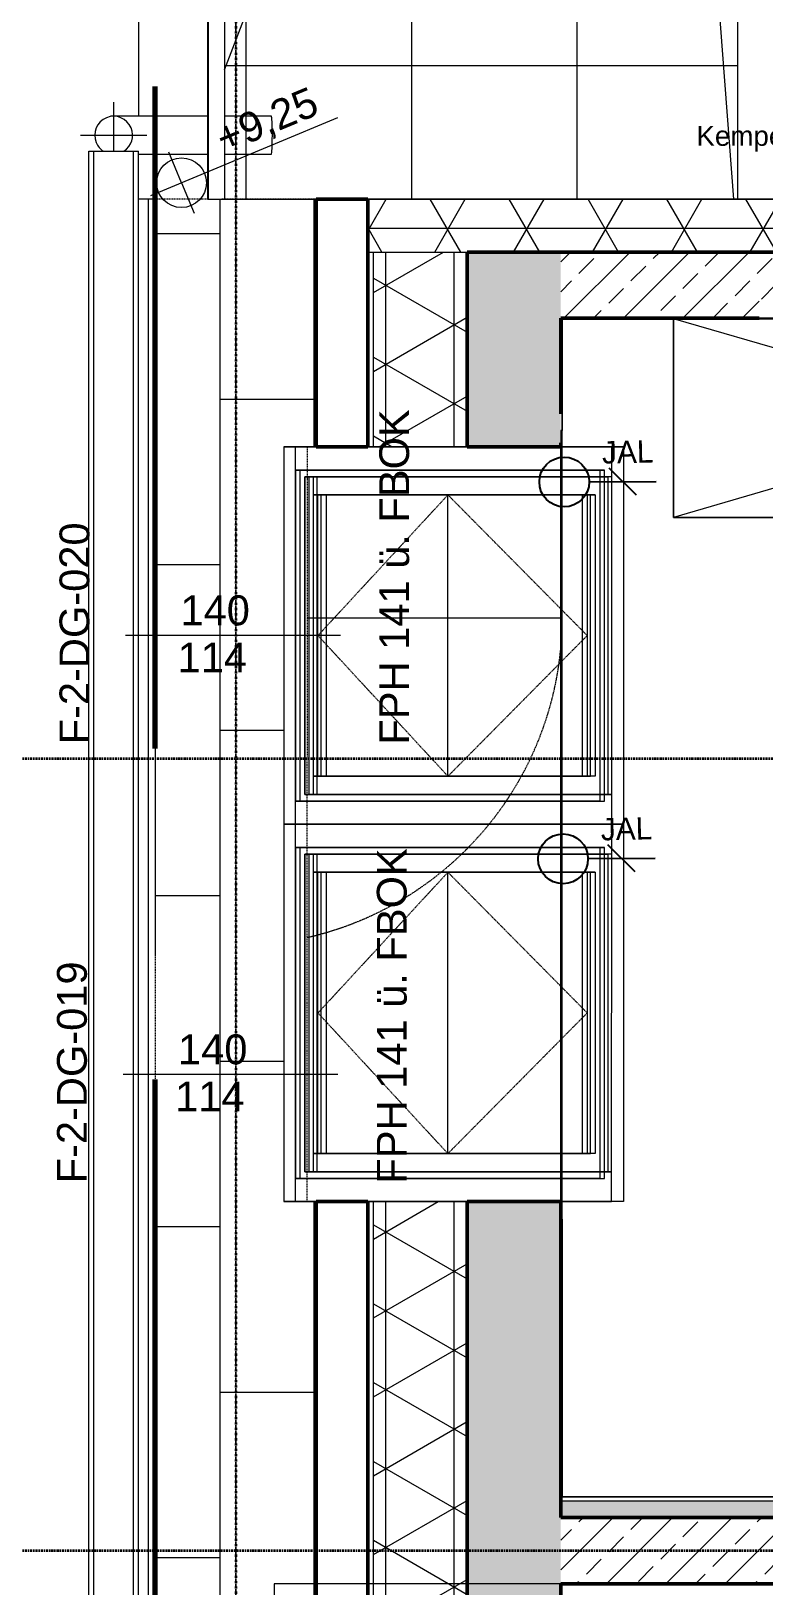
# Model space of a CAD drawing. Header units: metres. Extents: x -17679 to 22565, y -12299 to 33430.
# Drawn here: x -5000 to -2786, y 3915 to 8612 of the extents above; entities that cross this region are included whole.
import ezdxf
from ezdxf.enums import TextEntityAlignment as Align

# ---------------------------------------------------------------- set-up
doc = ezdxf.new("R2010")
doc.units = ezdxf.units.M
for name, pattern in [('Strich Punkt Mittel', [0.015875, 0.00635, -0.004763, 0, -0.004763]), ('Verdeckt', [0.003, 0.002, -0.001]), ('Verdeckt Oben', [0.00225, 0.0015, -0.00075]), ('Verdeckt Unten', [0.005, 0.003, -0.002])]:
    doc.linetypes.add(name, pattern=pattern)
doc.layers.get('0').update_dxf_attribs({"color": 252})
for name, color, linetype, lineweight in [('A-DETL-GENF_', 92, 'Continuous', 13), ('A-GLAZ-IDEN_', 152, 'Continuous', 9), ('A-ROOF', 132, 'Continuous', 35), ('A-ROOF-FNSH', 132, 'Continuous', 35), ('A-ROOF-OTLN', 132, 'Continuous', 5), ('A-ROOF-PATT', 132, 'Continuous', 35), ('A_Dach', 7, 'Continuous', 13), ('A_Decken', 8, 'Continuous', 13), ('A_Fenster', 7, 'Continuous', 13), ('A_Gelaender', 7, 'Continuous', 13), ('A_Moebel', 6, 'Continuous', 13), ('A_Raeume', 7, 'Continuous', 13), ('A_Raeume_', 7, 'Continuous', 5), ('A_Raster_', 1, 'Continuous', 9), ('A_Waende', 7, 'Continuous', 13), ('G-ANNO-DIMS_', 111, 'Continuous', 9), ('P-PIPE', 3, 'Continuous', 5), ('P-PIPE-CNTR', 3, 'Continuous', 5), ('Text', 130, 'Continuous', 9)]:
    doc.layers.add(name, color=color, linetype=linetype, lineweight=lineweight)
doc.layers.add('E_Steckdose+Schalter', color=150, linetype='Continuous', true_color=0x0b6cf4)
doc.styles.add('Arial_2', font='arial.ttf', dxfattribs={"height": 0.09})
doc.styles.add('Arial_7', font='arial.ttf', dxfattribs={"height": 0.06})
doc.styles.add('ET_LEGENDE - Wohnung$0$ROMANS', font='romans.shx', dxfattribs={"width": 0.6})
pattern_1 = [(45, (0, 0), (-0.08980256, 0.08980256), []), (45, (0.0898, 0), (-0.08980256, 0.08980256), [0.0635, -0.03175])]

# ---------------------------------------------------------------- blocks, each defined once
blk = doc.blocks.new('*U541')
blk.add_line((0, 65), (0, 240))
at = {"linetype": 'Continuous', "ltscale": 0.125}
blk.add_line((35.4, 187.9), (-35.4, 117.1), dxfattribs=at)
blk.add_circle((0, 0), 65)
at = {"style": 'ET_LEGENDE - Wohnung$0$ROMANS', "width": 0.6, "flags": 1}
for tag, p in [('RAUMBUCHNUMMER', (0, -400)), ('ANLAGE', (0, -550))]:
    blk.add_attdef(tag, text='', height=100, dxfattribs=at).set_placement(p, align=Align.MIDDLE)
for tag, p in [('TEILANLAGE_NR', (0, -700)), ('KOMPONENTE', (0, -850)), ('KOMPONENTE_NR', (0, -1000)), ('BEZEICHNUNG', (0, -1150)), ('TYP', (0, -1300)), ('HERSTELLER', (0, -1450)), ('MODEL', (0, -1600)), ('LEISTUNG_MAX', (0, -1750)), ('SPEZIFISCH_1', (0, -1900)), ('SPEZIFISCH_2', (0, -2050)), ('SPEZIFISCH_3', (0, -2200)), ('SPEZIFISCH_4', (0, -2350)), ('SPEZIFISCH_5', (0, -2500)), ('GEWERKE_CODE', (0, -2650)), ('LV_POS', (0, -2800)), ('ZAEHLER', (0, -2950)), ('PLATZHALTER_1', (0, -3100)), ('PLATZHALTER_2', (0, -3250)), ('PLATZHALTER_3', (0, -3400)), ('JOBLISTE_VDMA', (0, -3550)), ('ET_SPEZIFISCH_1', (0, -3700)), ('ET_SPEZIFISCH_2', (0, -3850)), ('ET_SPEZIFISCH_3', (0, -4000)), ('ET_SPEZIFISCH_4', (0, -4150)), ('ET_SPEZIFISCH_5', (0, -4300)), ('ET_SPEZIFISCH_6', (0, -4450)), ('ET_SPEZIFISCH_7', (0, -4600))]:
    blk.add_attdef(tag, text='', height=100, dxfattribs=at).set_placement(p, align=Align.MIDDLE_CENTER)
blk = doc.blocks.new('Fens_1tlg_OL - DF_OL_DK_1120x2400-V72-263_PP_03DG_BT2')
at = {"layer": 'A_Fenster', "linetype": 'Verdeckt', "lineweight": 5}
for p, q in [((-0.495, 0.2566), (-0.495, 0.9688)), ((-0.495, 0.2322), (-0.495, 0.2566)), ((-0.495, 0.2283), (-0.495, 0.2322)), ((-0.495, 0.2), (-0.495, 0.2283))]:
    blk.add_line(p, q, dxfattribs=at)
at = {"layer": 'A_Fenster', "linetype": 'Verdeckt Oben', "lineweight": 5}
blk.add_line((-0.525, -0.26), (0.525, -0.26), dxfattribs=at)
at = {"layer": 'A_Fenster', "linetype": 'Verdeckt', "lineweight": 5}
for start, end in [(83.0769, 88.8915), (76.1538, 83.0769), (69.2308, 76.1538), (62.3077, 69.2308), (57.34, 62.3077), (55.9866, 57.34), (55.3846, 55.9866), (48.4615, 55.3846), (45.4317, 48.4615), (43.7937, 45.4317), (41.5385, 43.7937), (34.6154, 41.5385), (27.6923, 34.6154), (20.7692, 27.6923), (16.2509, 20.7692), (14.7712, 16.2509), (14.5353, 14.7712), (12.8499, 14.5353)]:
    blk.add_arc((-0.495, -0.02), 0.99, start, end, dxfattribs=at)
blk = doc.blocks.new('Moeb_Schrank - Schrank_2m_60cm-11532969-263_PP_03DG_BT2')
at = {"layer": 'A_Moebel', "color": 8}
for p, q in [((0, 0), (2.064, -0.6)), ((0, -0.6), (2.064, 0)), ((2.064, 0), (0, 0)), ((0, 0), (0, -0.6)), ((0, -0.6), (0, 0)), ((0, 0), (2.064, 0)), ((2.064, -0.6), (2.064, 0)), ((2.064, 0), (2.064, -0.6)), ((0, -0.6), (2.064, -0.6)), ((2.064, -0.6), (0, -0.6))]:
    blk.add_line(p, q, dxfattribs=at)
blk = doc.blocks.new('Fens_Dach_1tlg1 - KF_1140X1400-V86-263_PP_03DG_BT2')
at = {"layer": 'A_Fenster'}
for p, q in [((-53.9593, 62.4232), (-53.9593, 61.2832)), ((-52.9693, 62.4231), (-53.9593, 62.4232)), ((-53.9593, 62.4232), (-53.9239, 62.4231)), ((-53.9239, 62.4231), (-52.934, 62.4231)), ((-53.9239, 62.3531), (-53.9239, 62.4231)), ((-52.9694, 61.2831), (-52.9693, 62.4231)), ((-52.934, 62.4231), (-52.9693, 62.4231)), ((-52.934, 62.4231), (-52.934, 61.2831)), ((-53.9239, 61.3531), (-53.9239, 62.3531)), ((-53.9239, 62.3531), (-53.0047, 62.3531)), ((-53.9239, 62.3531), (-53.9239, 61.3531)), ((-53.9098, 62.3531), (-53.9239, 62.3531)), ((-53.9098, 61.3531), (-53.9098, 62.3531)), ((-52.9905, 62.3531), (-53.9098, 62.3531)), ((-53.8957, 61.3731), (-53.8956, 62.3331)), ((-53.8956, 62.3331), (-53.8957, 61.3731)), ((-53.8956, 62.3331), (-53.0047, 62.3331)), ((-53.8956, 62.3331), (-53.8603, 62.3331)), ((-53.8956, 62.3331), (-53.0047, 62.3331)), ((-53.8709, 62.3331), (-53.8956, 62.3331)), ((-53.8709, 62.3331), (-53.8709, 62.2781)), ((-53.0047, 62.3331), (-53.8709, 62.3331)), ((-53.8603, 62.3331), (-53.8603, 61.3731)), ((-53.0047, 62.3331), (-53.8603, 62.3331)), ((-53.0047, 62.3531), (-52.9905, 62.3531)), ((-53.0047, 62.3531), (-53.0047, 61.3531)), ((-53.0047, 62.3331), (-53.0047, 61.3731)), ((-52.9905, 62.3331), (-53.0047, 62.3331)), ((-52.9905, 62.3331), (-53.0047, 62.3331)), ((-53.0047, 62.3331), (-52.9905, 62.3331)), ((-53.0047, 62.3331), (-53.0047, 61.3731)), ((-52.9905, 62.3331), (-53.0047, 62.3331)), ((-52.9906, 61.3531), (-52.9905, 62.3531)), ((-52.9799, 62.3331), (-52.9905, 62.3331)), ((-52.9693, 62.3331), (-52.9905, 62.3331)), ((-52.9905, 62.3331), (-52.9799, 62.3331)), ((-52.9799, 62.3331), (-52.9905, 62.3331)), ((-52.98, 61.3731), (-52.9799, 62.3331)), ((-52.9693, 62.3331), (-52.9799, 62.3331)), ((-52.9694, 61.3731), (-52.9693, 62.3331)), ((-53.8709, 62.2781), (-53.8709, 61.4281)), ((-53.8709, 62.2781), (-53.8564, 62.2781)), ((-53.8709, 62.2781), (-53.8709, 61.4281)), ((-53.0577, 62.2781), (-53.8709, 62.2781)), ((-53.8465, 62.2781), (-53.8564, 62.2781)), ((-53.8564, 62.2781), (-53.0432, 62.2781)), ((-53.8564, 61.4281), (-53.8564, 62.2781)), ((-53.8564, 62.2781), (-53.832, 62.2781)), ((-53.0333, 62.2781), (-53.8465, 62.2781)), ((-53.8465, 61.4281), (-53.8465, 62.2781)), ((-53.832, 62.2781), (-53.0333, 62.2781)), ((-53.832, 62.2781), (-53.832, 61.4281)), ((-53.0188, 62.2781), (-53.0577, 62.2781)), ((-53.0577, 61.4281), (-53.0577, 62.2781)), ((-53.0432, 62.2781), (-53.0333, 62.2781)), ((-53.0432, 62.2781), (-53.0432, 61.4281)), ((-53.0333, 61.4281), (-53.0333, 62.2781)), ((-53.0333, 62.2781), (-53.0188, 62.2781)), ((-53.0188, 62.2781), (-53.0188, 61.4281)), ((-53.8564, 61.4281), (-53.8709, 61.4281)), ((-53.8709, 61.4281), (-53.8709, 61.3731)), ((-53.8709, 61.4281), (-53.0577, 61.4281)), ((-53.0432, 61.4281), (-53.8564, 61.4281)), ((-53.8564, 61.4281), (-53.8465, 61.4281)), ((-53.832, 61.4281), (-53.8564, 61.4281)), ((-53.8465, 61.4281), (-53.0333, 61.4281)), ((-53.0333, 61.4281), (-53.832, 61.4281)), ((-53.0188, 61.4281), (-53.0577, 61.4281)), ((-53.0333, 61.4281), (-53.0432, 61.4281)), ((-53.0188, 61.4281), (-53.0333, 61.4281)), ((-53.9239, 61.2831), (-53.9239, 61.3531)), ((-53.0047, 61.3531), (-53.9239, 61.3531)), ((-53.9239, 61.3531), (-53.9098, 61.3531)), ((-53.9098, 61.3531), (-52.9906, 61.3531)), ((-53.0047, 61.3731), (-53.8957, 61.3731)), ((-53.8603, 61.3731), (-53.8957, 61.3731)), ((-53.0047, 61.3731), (-53.8957, 61.3731)), ((-53.8957, 61.3731), (-53.8709, 61.3731)), ((-53.8709, 61.3731), (-53.0047, 61.3731)), ((-53.8603, 61.3731), (-53.0047, 61.3731)), ((-53.0047, 61.3731), (-52.9906, 61.3731)), ((-52.9906, 61.3731), (-53.0047, 61.3731)), ((-53.0047, 61.3731), (-52.9906, 61.3731)), ((-53.0047, 61.3731), (-52.9906, 61.3731)), ((-53.0047, 61.3531), (-52.9906, 61.3531)), ((-52.9906, 61.3731), (-52.98, 61.3731)), ((-52.9694, 61.3731), (-52.9906, 61.3731)), ((-52.9906, 61.3731), (-52.98, 61.3731)), ((-52.9906, 61.3731), (-52.98, 61.3731)), ((-52.98, 61.3731), (-52.9694, 61.3731)), ((-53.9593, 61.2832), (-52.9694, 61.2831)), ((-53.9239, 61.2831), (-53.9593, 61.2832)), ((-52.934, 61.2831), (-53.9239, 61.2831)), ((-52.934, 61.2831), (-52.9694, 61.2831))]:
    blk.add_line(p, q, dxfattribs=at)
at = {"layer": 'A_Fenster', "linetype": 'Verdeckt', "lineweight": 5}
for p, q in [((-53.8829, 62.3331), (-53.0047, 62.3331)), ((-53.8829, 61.3731), (-53.8829, 62.3331)), ((-53.0047, 62.3331), (-52.9919, 62.3331)), ((-52.9919, 62.3331), (-52.992, 61.3731)), ((-53.4639, 62.2781), (-53.8564, 61.8531)), ((-53.464, 61.4281), (-53.4639, 62.2781)), ((-53.0577, 61.8678), (-53.4639, 62.2781)), ((-53.0432, 61.8531), (-53.0577, 61.8678)), ((-53.464, 61.4281), (-53.8564, 61.8531)), ((-53.0577, 61.8385), (-53.464, 61.4281)), ((-53.0432, 61.8531), (-53.0577, 61.8385)), ((-53.0047, 61.3731), (-53.8829, 61.3731)), ((-52.992, 61.3731), (-53.0047, 61.3731))]:
    blk.add_line(p, q, dxfattribs=at)
blk = doc.blocks.new('Fens_Dach_1tlg1 - KF_1140X1400-V87-263_PP_03DG_BT2')
at = {"layer": 'A_Fenster'}
for p, q in [((-53.9592, 63.5632), (-53.9593, 62.4232)), ((-52.9693, 63.5631), (-53.9592, 63.5632)), ((-53.9592, 63.5632), (-53.9239, 63.5631)), ((-53.9239, 63.5631), (-52.9339, 63.5631)), ((-53.9239, 63.4931), (-53.9239, 63.5631)), ((-52.9693, 62.4231), (-52.9693, 63.5631)), ((-52.9339, 63.5631), (-52.9693, 63.5631)), ((-52.9339, 63.5631), (-52.934, 62.4231)), ((-53.9239, 62.4931), (-53.9239, 63.4931)), ((-53.9239, 63.4931), (-53.0046, 63.4931)), ((-53.9239, 63.4931), (-53.9239, 62.4931)), ((-53.9097, 63.4931), (-53.9239, 63.4931)), ((-53.9098, 62.4931), (-53.9097, 63.4931)), ((-52.9905, 63.4931), (-53.9097, 63.4931)), ((-53.8956, 63.4731), (-53.0046, 63.4731)), ((-53.8956, 62.5131), (-53.8956, 63.4731)), ((-53.8956, 63.4731), (-53.8602, 63.4731)), ((-53.8956, 63.4731), (-53.0046, 63.4731)), ((-53.8956, 63.4731), (-53.8956, 62.5131)), ((-53.8708, 63.4731), (-53.8956, 63.4731)), ((-53.8708, 63.4731), (-53.8708, 63.4181)), ((-53.0046, 63.4731), (-53.8708, 63.4731)), ((-53.8602, 63.4731), (-53.8603, 62.5131)), ((-53.0046, 63.4731), (-53.8602, 63.4731)), ((-53.0046, 63.4931), (-53.0047, 62.4931)), ((-53.0046, 63.4731), (-53.0047, 62.5131)), ((-53.0046, 63.4731), (-53.0047, 62.5131)), ((-53.0046, 63.4931), (-52.9905, 63.4931)), ((-52.9905, 63.4731), (-53.0046, 63.4731)), ((-52.9905, 63.4731), (-53.0046, 63.4731)), ((-53.0046, 63.4731), (-52.9905, 63.4731)), ((-52.9905, 63.4731), (-53.0046, 63.4731)), ((-52.9905, 62.4931), (-52.9905, 63.4931)), ((-52.9799, 63.4731), (-52.9905, 63.4731)), ((-52.9693, 63.4731), (-52.9905, 63.4731)), ((-52.9905, 63.4731), (-52.9799, 63.4731)), ((-52.9799, 63.4731), (-52.9905, 63.4731)), ((-52.9693, 63.4731), (-52.9799, 63.4731)), ((-52.9799, 62.5131), (-52.9799, 63.4731)), ((-52.9693, 62.5131), (-52.9693, 63.4731)), ((-53.8708, 63.4181), (-53.8709, 62.5681)), ((-53.8708, 63.4181), (-53.8709, 62.5681)), ((-53.8708, 63.4181), (-53.8564, 63.4181)), ((-53.0577, 63.4181), (-53.8708, 63.4181)), ((-53.8465, 63.4181), (-53.8564, 63.4181)), ((-53.8564, 63.4181), (-53.0432, 63.4181)), ((-53.8564, 62.5681), (-53.8564, 63.4181)), ((-53.8564, 63.4181), (-53.832, 63.4181)), ((-53.0333, 63.4181), (-53.8465, 63.4181)), ((-53.8465, 62.5681), (-53.8465, 63.4181)), ((-53.832, 63.4181), (-53.0333, 63.4181)), ((-53.832, 63.4181), (-53.832, 62.5681)), ((-53.0188, 63.4181), (-53.0577, 63.4181)), ((-53.0577, 62.5681), (-53.0577, 63.4181)), ((-53.0432, 63.4181), (-53.0333, 63.4181)), ((-53.0432, 63.4181), (-53.0432, 62.5681)), ((-53.0333, 62.5681), (-53.0333, 63.4181)), ((-53.0333, 63.4181), (-53.0188, 63.4181)), ((-53.0188, 63.4181), (-53.0188, 62.5681)), ((-53.8564, 62.5681), (-53.8709, 62.5681)), ((-53.8709, 62.5681), (-53.8709, 62.5131)), ((-53.8709, 62.5681), (-53.0577, 62.5681)), ((-53.0432, 62.5681), (-53.8564, 62.5681)), ((-53.8564, 62.5681), (-53.8465, 62.5681)), ((-53.832, 62.5681), (-53.8564, 62.5681)), ((-53.8465, 62.5681), (-53.0333, 62.5681)), ((-53.0333, 62.5681), (-53.832, 62.5681)), ((-53.0188, 62.5681), (-53.0577, 62.5681)), ((-53.0333, 62.5681), (-53.0432, 62.5681)), ((-53.0188, 62.5681), (-53.0333, 62.5681)), ((-53.9239, 62.4231), (-53.9239, 62.4931)), ((-53.0047, 62.4931), (-53.9239, 62.4931)), ((-53.9239, 62.4931), (-53.9098, 62.4931)), ((-53.9098, 62.4931), (-52.9905, 62.4931)), ((-53.0047, 62.5131), (-53.8956, 62.5131)), ((-53.8603, 62.5131), (-53.8956, 62.5131)), ((-53.0047, 62.5131), (-53.8956, 62.5131)), ((-53.8956, 62.5131), (-53.8709, 62.5131)), ((-53.8709, 62.5131), (-53.0047, 62.5131)), ((-53.8603, 62.5131), (-53.0047, 62.5131)), ((-53.0047, 62.5131), (-52.9905, 62.5131)), ((-52.9905, 62.5131), (-53.0047, 62.5131)), ((-53.0047, 62.5131), (-52.9905, 62.5131)), ((-53.0047, 62.5131), (-52.9905, 62.5131)), ((-53.0047, 62.4931), (-52.9905, 62.4931)), ((-52.9905, 62.5131), (-52.9799, 62.5131)), ((-52.9693, 62.5131), (-52.9905, 62.5131)), ((-52.9905, 62.5131), (-52.9799, 62.5131)), ((-52.9905, 62.5131), (-52.9799, 62.5131)), ((-52.9799, 62.5131), (-52.9693, 62.5131)), ((-53.9593, 62.4232), (-52.9693, 62.4231)), ((-53.9239, 62.4231), (-53.9593, 62.4232)), ((-52.934, 62.4231), (-53.9239, 62.4231)), ((-52.934, 62.4231), (-52.9693, 62.4231))]:
    blk.add_line(p, q, dxfattribs=at)
at = {"layer": 'A_Fenster', "linetype": 'Verdeckt', "lineweight": 5}
for p, q in [((-53.8829, 63.4731), (-53.0046, 63.4731)), ((-53.8829, 62.5131), (-53.8829, 63.4731)), ((-53.0046, 63.4731), (-52.9919, 63.4731)), ((-52.9919, 63.4731), (-52.9919, 62.5131)), ((-53.4639, 63.4181), (-53.8564, 62.9931)), ((-53.4639, 62.5681), (-53.4639, 63.4181)), ((-53.0577, 63.0078), (-53.4639, 63.4181)), ((-53.4639, 62.5681), (-53.8564, 62.9931)), ((-53.0432, 62.9931), (-53.0577, 63.0078)), ((-53.0432, 62.9931), (-53.0577, 62.9785)), ((-53.0577, 62.9785), (-53.4639, 62.5681)), ((-53.0047, 62.5131), (-53.8829, 62.5131)), ((-52.9919, 62.5131), (-53.0047, 62.5131))]:
    blk.add_line(p, q, dxfattribs=at)
blk = doc.blocks.new('Typ des oberen Holms - Oberer Geländerholm_Innen_-10061031-263_PP_03DG_BT2')
at = {"layer": 'A_Gelaender', "lineweight": 5}
for p, q in [((-25.2573, 80.2144), (-22.4054, 87.0516)), ((-22.3592, 87.0324), (-25.2107, 80.1961)), ((-25.2202, 80.199), (-25.2573, 80.2144))]:
    blk.add_line(p, q, dxfattribs=at)
blk = doc.blocks.new('Typ des oberen Holms - Oberer Geländerholm_Innen_-V90-263_PP_03DG_BT2')
at = {"layer": 'A_Gelaender', "lineweight": 5}
for p, q in [((-22.4054, 87.0516), (-25.2573, 80.2144)), ((-22.3592, 87.0324), (-25.2107, 80.1961)), ((-25.2202, 80.199), (-25.2573, 80.2144))]:
    blk.add_line(p, q, dxfattribs=at)
blk = doc.blocks.new('Dtai_Fluchtlinie_Grenzlinie - Dtai_Grenzlinie-5920249-263_PP_03DG_BT2')
at = {"layer": 'A-DETL-GENF_', "lineweight": 70}
for p, q in [((12.45, 0), (14.45, 0)), ((15.45, 0), (17.45, 0))]:
    blk.add_line(p, q, dxfattribs=at)
blk = doc.blocks.new('BS_Fens_DFF - oben-7646409-263_PP_03DG_BT2')
at = {"layer": 'A-GLAZ-IDEN_'}
for p, q in [((0, 0.010761), (0, 0.013107)), ((0, 0.000124), (0, 0.010761))]:
    blk.add_line(p, q, dxfattribs=at)
blk = doc.blocks.new('Höhenkoten - 018-55644-263_PP_03DG_BT2')
at = {"layer": 'G-ANNO-DIMS_'}
for p, q in [((0, 0), (0, 0.002)), ((-0.002, 0), (0.010242, 0)), ((0, 0), (0, -0.002))]:
    blk.add_line(p, q, dxfattribs=at)
blk.add_circle((0, 0), 0.0015, dxfattribs=at)
blk = doc.blocks.new('6546546')
at = {"layer": 'A-DETL-GENF_', "lineweight": 5, "true_color": 0x636466}
h = blk.add_hatch(dxfattribs=at)
h.set_pattern_fill('FP_140', color=251, style=0, pattern_type=2)
h.set_pattern_definition([(89.998, (-85.848, 81.011), (-0.5, 1.75e-05), []), (179.998, (-85.848, 81.011), (-1.75e-05, -0.5), [])])
h.paths.add_polyline_path([(-39.8586, 49.5703), (-37.5789, 50.548), (-37.5788, 55.4685), (-39.8586, 55.4685), (-39.8586, 49.9275)])
h.paths.add_polyline_path([(-39.8538, 50.4573), (-39.8538, 50.4573), (-39.8538, 50.4671)])
h.paths.add_polyline_path([(-39.8538, 50.4671), (-39.8538, 50.4671), (-39.8538, 50.4747)])
h.paths.add_polyline_path([(-39.8538, 50.4747), (-39.8538, 50.4747), (-39.8538, 50.4794)])
h.paths.add_polyline_path([(-39.781, 51.8483), (-39.7537, 52.6771), (-39.7638, 52.6771), (-39.7638, 52.6842), (-39.7891, 52.7278), (-39.7783, 52.7278), (-39.7783, 52.7316), (-39.7638, 52.7278), (-39.7475, 52.7282), (-39.7345, 52.7317), (-39.7216, 52.7392), (-39.7106, 52.7506), (-39.7037, 52.7627), (-39.6998, 52.7771), (-39.6999, 52.7921), (-39.7038, 52.8065), (-39.7113, 52.8194), (-39.7218, 52.8299), (-39.7348, 52.8373), (-39.75, 52.8411), (-39.7641, 52.8411), (-39.7785, 52.8372), (-39.7785, 52.8411), (-39.781, 52.8411), (-39.781, 52.8568), (-39.8137, 52.8521), (-39.8387, 52.6771), (-39.8387, 52.8771), (-39.781, 52.8771), (-39.781, 52.9825), (-39.7568, 52.9646), (-39.7646, 53.1626), (-39.7696, 53.1738), (-39.7651, 53.1738), (-39.7874, 53.7402), (-39.4119, 53.2066), (-39.1271, 53.557), (-38.9861, 53.2908), (-38.9861, 53.1738), (-39.1094, 53.1738), (-39.1094, 52.1363), (-39.75, 51.8616)])
h.paths.add_polyline_path([(-37.2796, 59.6652), (-37.2647, 59.6652), (-37.2503, 59.6691), (-37.2374, 59.6766), (-37.2268, 59.6872), (-37.2194, 59.7001), (-37.2156, 59.7146), (-37.2156, 59.7295), (-37.2195, 59.7439), (-37.227, 59.7568), (-37.2376, 59.7673), (-37.2505, 59.7747), (-37.265, 59.7786), (-37.2799, 59.7785), (-37.2943, 59.7746), (-37.3072, 59.7671), (-37.3177, 59.7566), (-37.3251, 59.7436), (-37.329, 59.7292), (-37.3286, 59.7133), (-37.325, 59.6999), (-37.3175, 59.687), (-37.307, 59.6765), (-37.294, 59.669), (-37.2894, 59.6678)])
h.paths.add_polyline_path([(-37.3082, 60.5211), (-37.3082, 62.1411), (-37.3112, 62.1411), (-37.3112, 60.5211)])
h.paths.add_polyline_path([(-37.3132, 60.5211), (-37.3132, 62.1411), (-37.3486, 62.1411), (-37.3486, 60.5211), (-37.3147, 60.5211)])
h.paths.add_polyline_path([(-52.1584, 64.3116), (-52.1584, 64.3117), (-52.4008, 64.3117), (-52.4008, 64.3167), (-52.4283, 64.3167), (-52.4283, 64.3917), (-52.4197, 64.4217), (-52.4768, 64.4217), (-52.4683, 64.3917), (-52.4683, 64.3167), (-52.4958, 64.3167), (-52.4958, 64.3117), (-52.5885, 64.3117), (-52.5885, 71.7188), (-54.1385, 71.7188), (-54.1385, 64.3118), (-52.3575, 64.3116)])
h.paths.add_polyline_path([(-37.2484, 66.4389), (-37.2391, 66.4443), (-37.2285, 66.4549), (-37.2211, 66.4679), (-37.2173, 66.4823), (-37.2173, 66.4972), (-37.2212, 66.5116), (-37.2287, 66.5245), (-37.2393, 66.535), (-37.2484, 66.5403), (-37.2484, 66.4396)])
h.paths.add_polyline_path([(-53.4604, 66.482), (-53.0651, 67.7037), (-53.0696, 67.7203), (-53.381, 66.8513), (-53.3809, 69.3357), (-52.7786, 69.3357), (-52.7684, 69.4729), (-52.7684, 68.6209), (-52.7787, 68.5891), (-52.7787, 68.2027), (-52.7684, 68.2027), (-52.9434, 68.1777), (-52.9684, 68.0027), (-52.7684, 68.0027), (-52.7684, 66.5935), (-52.7727, 66.6095), (-52.7787, 66.6903), (-53.381, 66.6903)])
h.paths.add_polyline_path([(-37.2797, 73.3336), (-37.2647, 73.3336), (-37.2503, 73.3375), (-37.2374, 73.345), (-37.2269, 73.3556), (-37.2195, 73.3685), (-37.2157, 73.383), (-37.2157, 73.3979), (-37.2196, 73.4123), (-37.2271, 73.4252), (-37.2377, 73.4357), (-37.2506, 73.4431), (-37.265, 73.447), (-37.2799, 73.4469), (-37.2943, 73.443), (-37.3072, 73.4355), (-37.3178, 73.425), (-37.3252, 73.412), (-37.329, 73.3976), (-37.329, 73.3827), (-37.3251, 73.3683), (-37.3176, 73.3554), (-37.307, 73.3449), (-37.2941, 73.3374)])
h.paths.add_polyline_path([(-37.3078, 74.1124), (-37.3078, 75.7324), (-37.3108, 75.7324), (-37.3108, 74.1124)])
h.paths.add_polyline_path([(-37.3128, 74.1124), (-37.3128, 75.7324), (-37.3482, 75.7324), (-37.3482, 74.1124), (-37.3147, 74.1124)])
h.paths.add_polyline_path([(-50.9382, 76.0566), (-50.9381, 76.0567), (-50.938, 82.8798), (-53.9881, 82.8798), (-53.9879, 76.0567), (-50.9581, 76.0566)])
h.paths.add_polyline_path([(-53.8681, 76.0567), (-53.8681, 76.0567), (-53.8681, 76.1229)])
h.paths.add_polyline_path([(-53.9968, 76.1926), (-53.996, 76.1945), (-53.9947, 76.2093), (-53.994, 76.2349), (-53.9943, 76.2783), (-53.9953, 76.2992), (-53.9968, 76.3069), (-54.1181, 76.3064), (-54.1181, 76.1926), (-54.0077, 76.1926)])
h.paths.add_polyline_path([(-40.5681, 76.6564), (-37.5781, 76.6564), (-37.5779, 83.0094), (-40.5679, 83.0095), (-40.5681, 76.6565)])
h.paths.add_polyline_path([(-51.0823, 77.1967), (-51.9251, 77.1967), (-51.9043, 77.2082), (-51.6211, 78.6527), (-51.5329, 78.4952), (-51.0493, 78.4952), (-51.0634, 77.9422), (-51.0048, 77.846), (-51.0382, 77.846), (-51.0375, 77.7691), (-50.9581, 77.7691), (-51.0374, 77.7578), (-51.0367, 77.6836), (-51.0699, 77.6836), (-51.0703, 77.6691), (-51.0481, 77.6691), (-51.0481, 77.5213), (-51.0582, 77.5213), (-51.0315, 77.1967), (-51.0703, 77.1967)])
h.paths.add_polyline_path([(-40.5631, 77.5891), (-40.5631, 77.5891), (-40.5631, 77.5989)])
h.paths.add_polyline_path([(-40.5631, 77.5989), (-40.5631, 77.5989), (-40.5631, 77.6065)])
h.paths.add_polyline_path([(-40.5631, 77.6065), (-40.5631, 77.6065), (-40.5631, 77.6112)])
h.paths.add_polyline_path([(-40.4899, 80.6466), (-40.5028, 80.6391), (-40.4954, 80.6466)])
h.paths.add_polyline_path([(-40.4915, 79.7938), (-40.4756, 80.443), (-40.5351, 80.443), (-40.4743, 80.4959), (-40.4739, 80.5137), (-40.4943, 80.5137), (-40.5026, 80.5336), (-40.5026, 80.5411), (-40.4897, 80.541), (-40.4733, 80.5372), (-40.4603, 80.5372), (-40.4459, 80.5411), (-40.433, 80.5486), (-40.4225, 80.5592), (-40.4151, 80.5721), (-40.4113, 80.5866), (-40.4113, 80.6015), (-40.4162, 80.6176), (-40.4227, 80.6288), (-40.4333, 80.6393), (-40.4462, 80.6467), (-40.4606, 80.6506), (-40.4755, 80.6505), (-40.4899, 80.6466), (-40.4899, 80.6506), (-40.498, 80.6506), (-40.4981, 80.6922), (-40.523, 80.6887), (-40.548, 80.5137), (-40.548, 80.7137), (-40.4981, 80.7137), (-40.4982, 80.7524), (-40.4784, 80.7678), (-40.4993, 81.3024), (-39.6246, 81.3024), (-39.7192, 79.7938), (-40.4718, 79.7938)])
at = {"layer": 'A-ROOF-PATT', "lineweight": 5, "true_color": 0x636466}
h = blk.add_hatch(dxfattribs=at)
h.set_pattern_fill('FP_85', color=251, style=0, pattern_type=2)
h.set_pattern_definition([(269.998, (-27.412, 0.0008), (0.707075, -1.000025), [1, 0]), (269.998, (-27.058, 0.0008), (0.707075, -1.000025), [1, 0]), (359.9983, (-27.765, -0.4992), (0.70714, 0.999979), [0.35355, -0.35355]), (359.9983, (-27.412, -0.9992), (0.70714, 0.999979), [0.35355, -0.35355])])
h.paths.add_polyline_path([(-54.349, 47.6519), (-53.869, 47.6866), (-53.869, 48.7988), (-53.9597, 48.7988), (-53.9596, 51.0788), (-53.8689, 51.0788), (-53.8689, 52.1088), (-53.9596, 52.1088), (-53.9595, 54.3888), (-53.8688, 54.3888), (-53.8687, 58.7988), (-53.9594, 58.7988), (-53.9593, 59.9388), (-53.8687, 59.9388), (-53.8687, 61.2831), (-53.9593, 61.2832), (-53.9592, 63.5632), (-53.8686, 63.5632), (-53.8685, 64.3118), (-54.1485, 64.3117), (-54.1485, 64.3107), (-54.1887, 64.3107), (-54.1887, 64.3118), (-54.3485, 64.3117), (-54.349, 47.8078)])
h = blk.add_hatch(dxfattribs=at)
h.set_pattern_fill('FP_84', color=251, angle=-157.36, style=0, pattern_type=2)
h.set_pattern_definition([(269.998, (-53.8686, 55.98169), (0.20637, -7e-06), []), (329.998, (-53.8686, 55.98169), (0.103191, 0.178718), []), (29.998, (-53.8686, 55.98169), (-0.103179, 0.1787253), [])])
h.paths.add_polyline_path([(-53.6894, 47.86), (-53.4066, 47.8805), (-53.4066, 48.7988), (-53.6894, 48.7988), (-53.6894, 47.874)])
h.paths.add_polyline_path([(-53.4065, 51.0788), (-53.4065, 52.1088), (-53.6893, 52.1088), (-53.6893, 51.0788), (-53.611, 51.0788)])
h.paths.add_polyline_path([(-53.4064, 54.3888), (-53.4063, 58.7988), (-53.6891, 58.7988), (-53.6892, 54.3888), (-53.611, 54.3888)])
h.paths.add_polyline_path([(-53.4062, 59.9388), (-53.4062, 61.2831), (-53.689, 61.2831), (-53.6891, 59.9388), (-53.5409, 59.9388)])
h.paths.add_polyline_path([(-53.4061, 63.5631), (-53.4061, 64.1517), (-53.6889, 64.1516), (-53.689, 63.5631)])
h = blk.add_hatch(dxfattribs=at)
h.set_pattern_fill('FP_2', color=251, style=0, pattern_type=2)
h.set_pattern_definition(pattern_1)
h.paths.add_polyline_path([(-53.4065, 47.8804), (-53.1237, 47.9009), (-53.1237, 48.7988), (-53.4065, 48.7988), (-53.4065, 47.9023)])
h.paths.add_polyline_path([(-53.1236, 51.0788), (-53.1236, 52.1088), (-53.4064, 52.1088), (-53.4064, 51.0788), (-53.1932, 51.0788)])
h.paths.add_polyline_path([(-53.1235, 54.3888), (-53.1234, 58.7988), (-53.4062, 58.7988), (-53.4062, 54.3888), (-53.1406, 54.3888)])
h.paths.add_polyline_path([(-53.1233, 59.9388), (-53.1233, 61.2831), (-53.4061, 61.2831), (-53.4061, 59.9388), (-53.1932, 59.9388)])
h.paths.add_polyline_path([(-53.1232, 63.5631), (-53.1232, 64.1517), (-53.4061, 64.1516), (-53.4061, 63.5631), (-53.1233, 63.5631)])
at = {"layer": 'A_Waende', "lineweight": 5, "true_color": 0x636466}
h = blk.add_hatch(dxfattribs=at)
h.set_pattern_fill('FP_1', color=251, angle=-157.36, style=0, pattern_type=2)
h.set_pattern_definition([(359.998, (-53.0687, 64.15112), (7e-06, 0.20637), []), (59.998, (-53.0687, 64.15112), (-0.178727, 0.103196), []), (119.998, (-53.0687, 64.15112), (-0.178725, -0.10318), [])])
h.paths.add_polyline_path([(-53.1232, 64.1517), (-53.1232, 64.1518), (-51.9485, 64.1519), (-51.9488, 64.3117), (-53.7059, 64.3116), (-53.7059, 64.1518), (-53.1932, 64.1517)])
h = blk.add_hatch(dxfattribs=at)
h.set_pattern_fill('FP_2', color=251, style=0, pattern_type=2)
h.set_pattern_definition(pattern_1)
h.paths.add_polyline_path([(-52.4233, 64.1518), (-52.4732, 64.1516), (-52.4483, 64.0518), (-52.4233, 64.1517)])
h.paths.add_polyline_path([(-52.0611, 63.9518), (-51.7485, 63.9518), (-51.7485, 64.1518), (-52.4233, 64.1516), (-52.4233, 63.9718), (-52.3733, 63.9518), (-52.3575, 63.9518)])
h.paths.add_polyline_path([(-52.5883, 63.9518), (-52.5233, 63.9518), (-52.5233, 64.0118), (-52.4733, 63.9918), (-52.4733, 64.1518), (-53.1232, 64.1516), (-53.1232, 63.9518), (-52.5885, 63.9518)])
h.paths.add_polyline_path([(-52.4288, 63.974), (-52.4483, 64.0518), (-52.4642, 63.9881), (-52.4483, 63.9818)])
h = blk.add_hatch(dxfattribs=at)
h.set_pattern_fill('FP_118', color=251, angle=-112.36, style=0, pattern_type=2)
h.set_pattern_definition([(224.998, (-50.80874, 60.39164), (-0.1270123, -0.2539954), [0.02245, -0.15715]), (224.998, (-50.85662, 60.2805), (-0.1270123, -0.2539954), [0.02245, -0.15715]), (224.998, (-50.871505, 60.39151), (-0.1270123, -0.2539954), [0.02245, -0.15715]), (224.998, (-50.91939, 60.28037), (-0.1270123, -0.2539954), [0.02245, -0.15715]), (251.563, (-50.824123, 60.375263), (-0.1270184, -0.5079932), [0.0502, -0.35141]), (251.563, (-50.84037, 60.32788), (-0.1270184, -0.5079932), [0.0502, -0.35141]), (251.563, (-50.887817, 60.375512), (-0.1270184, -0.5079932), [0.0502, -0.35141]), (251.563, (-50.904064, 60.32813), (-0.1270184, -0.5079932), [0.0502, -0.35141]), (314.998, (-50.82431, 60.28018), (-0.1269946, 0.2540043), [0.02245, -0.15715]), (314.998, (-50.871505, 60.39151), (-0.1269946, 0.2540043), [0.02245, -0.15715]), (314.998, (-50.888, 60.28043), (-0.1269946, 0.2540043), [0.02245, -0.15715]), (314.998, (-50.93558, 60.39083), (-0.1269946, 0.2540043), [0.02245, -0.15715]), (288.433, (-50.84037, 60.32788), (-0.12698295, 0.5080021), [0.0502, -0.35141]), (288.433, (-50.856432, 60.375578), (-0.12698295, 0.5080021), [0.0502, -0.35141]), (288.433, (-50.904064, 60.32813), (-0.12698295, 0.5080021), [0.0502, -0.35141]), (288.433, (-50.9192, 60.375447), (-0.12698295, 0.5080021), [0.0502, -0.35141])])
h.paths.add_polyline_path([(-48.1786, 60.3287), (-48.1789, 60.3787), (-53.1233, 60.3787), (-53.1233, 60.3288), (-48.1789, 60.3287)])
h = blk.add_hatch(dxfattribs=at)
h.set_pattern_fill('FP_2', color=251, style=0, pattern_type=2)
h.set_pattern_definition(pattern_1)
h.paths.add_polyline_path([(-47.0636, 60.1286), (-47.0636, 60.3286), (-53.1233, 60.3288), (-53.1233, 60.1288), (-47.232, 60.1286)])
at = {"layer": 'A-ROOF', "color": 251, "lineweight": 50, "true_color": 0x636466}
for p, q in [((-53.7059, 64.3118), (-53.8615, 64.3118)), ((-53.8615, 63.5631), (-53.8615, 64.3118)), ((-53.7059, 63.5631), (-53.7059, 64.3118)), ((-53.1232, 64.1517), (-53.4061, 64.1517)), ((-53.4061, 64.1517), (-53.4061, 63.5631)), ((-53.1232, 63.6631), (-53.1232, 63.9518)), ((-53.8615, 63.5631), (-53.7059, 63.5631)), ((-53.4061, 63.5631), (-53.1232, 63.5631)), ((-53.706, 61.2831), (-53.8616, 61.2831)), ((-53.8616, 59.9388), (-53.8616, 61.2831)), ((-53.706, 59.9388), (-53.706, 61.2831)), ((-53.4061, 61.2831), (-53.4062, 59.9388)), ((-53.1233, 61.2831), (-53.4061, 61.2831)), ((-53.1233, 60.3913), (-53.1233, 61.2831)), ((-53.1233, 59.9388), (-53.1233, 60.1288))]:
    blk.add_line(p, q, dxfattribs=at)
at = {"layer": 'A-ROOF', "color": 251, "lineweight": 18, "true_color": 0x636466}
for p, q in [((-53.689, 63.5631), (-53.6889, 64.1518)), ((-53.6891, 59.9388), (-53.689, 61.2831))]:
    blk.add_line(p, q, dxfattribs=at)
at = {"layer": 'A-ROOF-FNSH', "color": 251, "lineweight": 13, "true_color": 0x636466}
for p, q in [((-53.8685, 64.3118), (-53.8686, 63.5631)), ((-53.8615, 64.3118), (-53.8685, 64.3118)), ((-53.4061, 63.5631), (-53.4061, 64.1517)), ((-53.8686, 63.5631), (-53.8615, 63.5631)), ((-53.7059, 63.5631), (-53.4061, 63.5631)), ((-53.8686, 61.2831), (-53.8687, 59.9388)), ((-53.8616, 61.2831), (-53.8686, 61.2831)), ((-53.4062, 61.2831), (-53.706, 61.2831)), ((-53.4062, 59.9388), (-53.4062, 61.2831))]:
    blk.add_line(p, q, dxfattribs=at)
at = {"layer": 'A-ROOF-OTLN', "color": 251, "true_color": 0x636466}
for p, q in [((-54.549, 47.6519), (-54.5485, 64.4569)), ((-54.5485, 64.4569), (-54.3985, 64.4569)), ((-54.534, 47.6519), (-54.5335, 64.4569)), ((-54.414, 47.6519), (-54.4135, 64.4569)), ((-54.399, 47.6519), (-54.3985, 64.4569))]:
    blk.add_line(p, q, dxfattribs=at)
at = {"layer": 'A_Dach', "color": 251, "linetype": 'Verdeckt Unten', "true_color": 0x636466}
for p, q in [((-54.3485, 64.3118), (-54.349, 47.6519)), ((-54.1887, 64.3118), (-54.3485, 64.3118)), ((-53.8685, 64.3118), (-54.1485, 64.3118)), ((-53.9239, 61.2831), (-53.9239, 63.5631)), ((-53.9239, 63.5631), (-53.8686, 63.5631)), ((-53.8885, 63.5631), (-53.9239, 63.5631)), ((-53.8886, 61.2831), (-53.8885, 63.5631)), ((-53.8615, 63.5631), (-53.689, 63.5631)), ((-53.9239, 61.2831), (-53.8886, 61.2831)), ((-53.8686, 61.2831), (-53.9239, 61.2831)), ((-53.689, 61.2831), (-53.706, 61.2831))]:
    blk.add_line(p, q, dxfattribs=at)
at = {"layer": 'A_Decken', "color": 251, "true_color": 0x636466}
for p, q in [((-52.5885, 64.3117), (-52.5883, 71.7189)), ((-54.1387, 64.7022), (-52.8809, 68.0027)), ((-52.6005, 64.3117), (-52.8771, 68.0027)), ((-49.7835, 63.9502), (-53.1186, 63.9503)), ((-53.1197, 63.5631), (-53.1197, 61.2803)), ((-50.405, 60.1287), (-53.1233, 60.1279))]:
    blk.add_line(p, q, dxfattribs=at)
at = {"layer": 'A_Raeume', "color": 251, "linetype": 'Verdeckt', "true_color": 0x636466}
for p, q in [((-53.1232, 63.4931), (-53.1232, 63.5631)), ((-53.1233, 62.5131), (-53.1232, 63.4731)), ((-53.1232, 63.4731), (-53.1232, 63.4931)), ((-53.1233, 62.4931), (-53.1233, 62.5131)), ((-53.1233, 62.3531), (-53.1233, 62.4931)), ((-53.1233, 62.3331), (-53.1233, 62.3531)), ((-53.1233, 61.3731), (-53.1233, 62.3331)), ((-53.1233, 61.3531), (-53.1233, 61.3731)), ((-53.1233, 61.2831), (-53.1233, 61.3531))]:
    blk.add_line(p, q, dxfattribs=at)
at = {"layer": 'A_Raeume_', "color": 251, "true_color": 0x636466, "flags": 128}
for points in [[(-54.1885, 64.3118), (-52.1085, 64.3117), (-52.1085, 64.7092), (-52.1083, 71.7189), (-54.1883, 71.7189)], [(-53.9886, 60.1288), (-53.9888, 55.2088), (-50.6278, 55.2087), (-50.6277, 57.3087), (-50.4577, 57.3087), (-48.7776, 57.3086), (-48.6079, 57.3086), (-48.6079, 57.7412), (-47.3962, 57.7411), (-47.3962, 57.9086), (-47.3962, 58.7511), (-47.0337, 58.7511), (-47.0336, 60.1286), (-48.1311, 60.1287), (-53.4386, 60.1288)]]:
    blk.add_lwpolyline(points, close=True, dxfattribs=at)
blk.add_lwpolyline([(-51.8485, 63.9518), (-53.1186, 63.9518), (-53.1186, 63.6131), (-53.1232, 63.6131), (-53.1232, 63.4601), (-53.1233, 61.3833), (-53.1233, 61.2303), (-53.1187, 61.2303), (-53.1187, 60.3913), (-49.7836, 60.3912), (-49.7835, 62.621), (-49.7835, 63.914), (-49.7835, 63.9518), (-51.7469, 63.9518), (-51.8485, 63.9518)], dxfattribs=at)
at = {"layer": 'A_Raster_', "color": 251, "linetype": 'Strich Punkt Mittel', "lineweight": 35, "true_color": 0x636466}
for p, q in [((-54.1037, 84.1967), (-54.1049, 46.5271)), ((-56.2434, 62.6216), (-32.1347, 62.6209)), ((-56.2435, 60.2289), (-32.1348, 60.2282))]:
    blk.add_line(p, q, dxfattribs=at)
at = {"layer": 'A_Waende', "color": 251, "true_color": 0x636466}
for p, q in [((-54.3983, 71.7189), (-54.3985, 64.5618)), ((-54.3485, 64.3118), (-54.3985, 64.3118)), ((-54.369, 48.1119), (-54.3685, 64.3118)), ((-53.7059, 64.1518), (-53.4061, 64.1517)), ((-53.1186, 63.5631), (-53.1186, 63.9518)), ((-53.1186, 63.5631), (-53.4061, 63.5631)), ((-53.1187, 61.2803), (-53.1233, 61.2803)), ((-53.1187, 60.3913), (-53.1187, 61.2803)), ((-53.1233, 60.3788), (-49.7711, 60.3787)), ((-49.7836, 60.3912), (-53.1187, 60.3913))]:
    blk.add_line(p, q, dxfattribs=at)
at = {"layer": 'A_Waende', "color": 251, "lineweight": 5, "true_color": 0x636466}
for p, q in [((-52.1085, 64.3117), (-53.7059, 64.3118)), ((-53.1232, 64.1517), (-51.9485, 64.1517))]:
    blk.add_line(p, q, dxfattribs=at)
at = {"layer": 'A_Waende', "color": 251, "lineweight": 50, "true_color": 0x636466}
for p, q in [((-51.9485, 64.1518), (-53.1232, 64.1518)), ((-53.1232, 63.9518), (-52.5233, 63.9518)), ((-53.1232, 63.5756), (-53.1232, 63.5631)), ((-53.1233, 60.3913), (-53.1233, 60.3288)), ((-47.0636, 60.3286), (-53.1233, 60.3288)), ((-53.1233, 60.1288), (-46.8836, 60.1286))]:
    blk.add_line(p, q, dxfattribs=at)
at = {"layer": 'P-PIPE', "color": 251, "true_color": 0x636466}
for p, q in [((-54.1887, 64.5618), (-54.4815, 64.5618)), ((-53.9971, 64.5618), (-54.1387, 64.5618)), ((-54.3985, 64.4475), (-54.1887, 64.4475)), ((-54.1387, 64.4475), (-53.9971, 64.4475))]:
    blk.add_line(p, q, dxfattribs=at)
for radius, start, end in [(0.0572, 112.64, 202.64), (0.0571, 22.64, 112.64), (0.0571, 302.4873, 22.64), (0.0572, 202.64, 237.4895)]:
    blk.add_arc((-54.4735, 64.5047), radius, start, end, dxfattribs=at)
for centre, start_param, end_param in [((-54.4815, 64.5047), 0, 0.093657), ((-53.9971, 64.5047), 4.712389, 6.283185), ((-53.9971, 64.5047), 3.141593, 4.712389)]:
    blk.add_ellipse(centre, major_axis=(0, 0.0571), ratio=0.049938, start_param=start_param, end_param=end_param, dxfattribs=at)
at = {"layer": 'P-PIPE-CNTR', "color": 251, "true_color": 0x636466}
for p, q in [((-54.4735, 64.4569), (-54.4735, 64.6047)), ((-54.5735, 64.5047), (-54.3735, 64.5047))]:
    blk.add_line(p, q, dxfattribs=at)
at = {"layer": 'A-DETL-GENF_', "color": 251, "true_color": 0x636466, "rotation": 89.99827587845456}
blk.add_blockref('Dtai_Fluchtlinie_Grenzlinie - Dtai_Grenzlinie-5920249-263_PP_03DG_BT2', (-54.349, 47.2019), dxfattribs=at)
at = {"layer": 'A-GLAZ-IDEN_', "color": 251, "true_color": 0x636466, "xscale": 49.99999999999998, "yscale": 49.99999999999998, "zscale": 49.99999999999998}
for p, rotation in [((-53.7825, 62.9931), 89.99827587845795), ((-53.7899, 61.667), 89.99827587846517)]:
    blk.add_blockref('BS_Fens_DFF - oben-7646409-263_PP_03DG_BT2', p, dxfattribs=dict(at, rotation=rotation))
at = {"layer": 'A_Fenster', "color": 251, "true_color": 0x636466}
for name in ['Fens_Dach_1tlg1 - KF_1140X1400-V87-263_PP_03DG_BT2', 'Fens_Dach_1tlg1 - KF_1140X1400-V86-263_PP_03DG_BT2']:
    blk.add_blockref(name, (0, 0), dxfattribs=at)
at = {"layer": 'A_Fenster', "color": 251, "linetype": 'Verdeckt Oben', "lineweight": 5, "true_color": 0x636466, "rotation": 269.9982758784551}
blk.add_blockref('Fens_1tlg_OL - DF_OL_DK_1120x2400-V72-263_PP_03DG_BT2', (-54.0886, 62.5516), dxfattribs=at)
at = {"layer": 'A_Gelaender', "color": 251, "lineweight": 5, "true_color": 0x636466, "rotation": 22.64000000000043}
for name in ['Typ des oberen Holms - Oberer Geländerholm_Innen_-10061031-263_PP_03DG_BT2', 'Typ des oberen Holms - Oberer Geländerholm_Innen_-V90-263_PP_03DG_BT2']:
    blk.add_blockref(name, (0, 0), dxfattribs=at)
at = {"layer": 'A_Moebel', "color": 251, "true_color": 0x636466, "rotation": 179.998275878371}
blk.add_blockref('Moeb_Schrank - Schrank_2m_60cm-11532969-263_PP_03DG_BT2', (-50.7186, 63.3502), dxfattribs=at)
at = {"layer": 'G-ANNO-DIMS_', "color": 251, "true_color": 0x636466, "xscale": 49.99999999999998, "yscale": 49.99999999999998, "zscale": 49.99999999999998, "rotation": 22.64000000000044}
blk.add_blockref('Höhenkoten - 018-55644-263_PP_03DG_BT2', (-54.2686, 64.3612), dxfattribs=at)
at = {"layer": 'A-GLAZ-IDEN_', "color": 251, "true_color": 0x636466, "char_height": 0.09, "attachment_point": 1, "style": 'Arial_2'}
for s, insert, width, rotation in [('FPH 141 ü. FBOK', (-53.6712, 62.6636), 1.20654, 90), ('F-2-DG-020', (-54.6371, 62.6643), 0.797679, 90), ('140', (-54.2718, 63.1145), 0.252532, 359.9983), ('114', (-54.2804, 62.972), 0.252532, 359.9983), ('FPH 141 ü. FBOK', (-53.6786, 61.3374), 1.20654, 90), ('F-2-DG-019', (-54.6446, 61.3381), 0.797679, 90), ('140', (-54.2792, 61.7883), 0.252532, 359.9983), ('114', (-54.2878, 61.6458), 0.252532, 359.9983)]:
    blk.add_mtext(s, dxfattribs=dict(at, insert=insert, width=width, rotation=rotation))
at = {"layer": 'G-ANNO-DIMS_', "color": 251, "true_color": 0x636466, "insert": (-54.1753, 64.5313), "char_height": 0.09, "width": 0.380128, "attachment_point": 1, "rotation": 22.64, "line_spacing_factor": 0.941778, "style": 'Arial_2'}
blk.add_mtext('+9,25', dxfattribs=at)
at = {"layer": 'Text', "color": 251, "true_color": 0x636466, "insert": (-52.7134, 64.5326), "char_height": 0.06, "width": 0.629325, "attachment_point": 1, "style": 'Arial_7'}
blk.add_mtext('Kemperventil', dxfattribs=at)

msp = doc.modelspace()

# ---------------------------------------------------------------- block references
at = {"xscale": 1000, "yscale": 1000, "zscale": 1000}
msp.add_blockref('6546546', (49723.1, -56206.7), dxfattribs=at)
at = {"layer": 'E_Steckdose+Schalter', "xscale": 1.15822503442624, "yscale": 1.15822503442624, "zscale": 1.15822503442624, "rotation": 270.3824580079967}
for p in [(-3389.4, 7250.4), (-3393.1, 6112)]:
    msp.add_blockref('*U541', p, dxfattribs=at)

# ---------------------------------------------------------------- texts
at = {"color": 212}
for p in [(-3274.6, 7305.7), (-3278.2, 6167.4)]:
    msp.add_text('JAL', height=67.36, rotation=1.3611, dxfattribs=at).set_placement(p)

doc.saveas('drawing.dxf')
